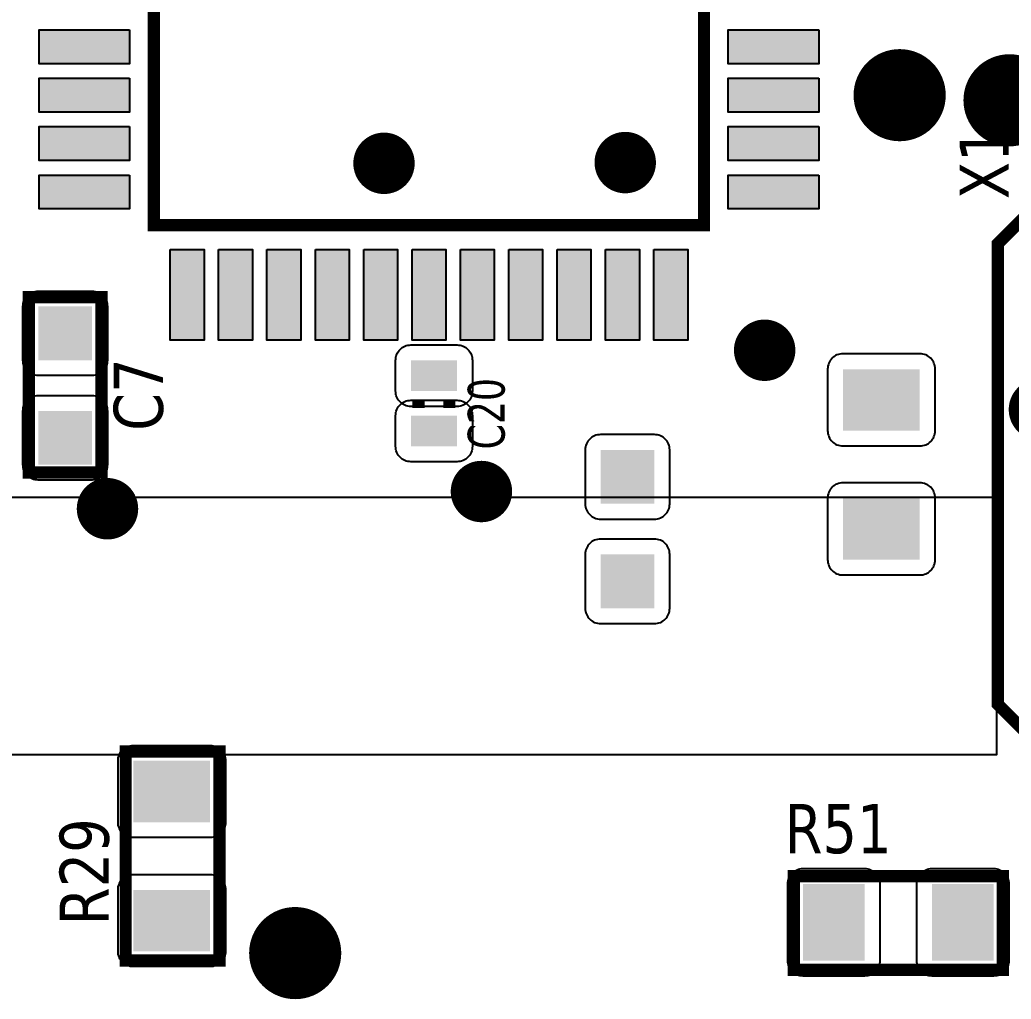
# Model space of a CAD drawing. Header units: millimetres. Extents: x 124 to 302, y 105 to 223.
# Drawn here: x 148.304 to 148.949, y 111.934 to 112.572 of the extents above; entities that cross this region are included whole.
import ezdxf

# ---------------------------------------------------------------- set-up
doc = ezdxf.new("R2010")
doc.units = ezdxf.units.MM
doc.styles.get("Standard").update_dxf_attribs({"font": 'tahoma.ttf'})

# ---------------------------------------------------------------- blocks, each defined once
blk = doc.blocks.new('RPAD')
blk.add_trace([(-0.5, -0.5), (-0.5, 0.5), (0.5, -0.5), (0.5, 0.5)])
blk = doc.blocks.new('EPAD')
at = {"const_width": 0.5}
blk.add_lwpolyline([(-0.25, 0, 1), (0.25, 0, 1)], format="xyb", close=True, dxfattribs=at)

msp = doc.modelspace()

# ---------------------------------------------------------------- linework, layer by layer
for points, const_width in [([(148.39111, 112.79662), (148.39111, 112.43835), (148.74938, 112.43835), (148.74938, 112.79662), (148.39111, 112.79662)], 0.00787), ([(148.39111, 112.79662), (148.39111, 112.43835), (148.74938, 112.43835), (148.74938, 112.79662), (148.39111, 112.79662)], 0.00787), ([(148.39111, 112.79662), (148.39111, 112.43835), (148.74938, 112.43835), (148.74938, 112.79662), (148.39111, 112.79662)], 0.00787), ([(149.14073, 112.42631), (149.14073, 112.12631), (149.09073, 112.07631), (148.99073, 112.07631), (148.94073, 112.12631), (148.94073, 112.42631), (148.99073, 112.47631), (149.09073, 112.47631), (149.14073, 112.42631)], 0.008), ([(149.14073, 112.42631), (149.14073, 112.12631), (149.09073, 112.07631), (148.99073, 112.07631), (148.94073, 112.12631), (148.94073, 112.42631), (148.99073, 112.47631), (149.09073, 112.47631), (149.14073, 112.42631)], 0.008), ([(149.14073, 112.42631), (149.14073, 112.12631), (149.09073, 112.07631), (148.99073, 112.07631), (148.94073, 112.12631), (148.94073, 112.42631), (148.99073, 112.47631), (149.09073, 112.47631), (149.14073, 112.42631)], 0.008), ([(148.30974, 112.27737), (148.35699, 112.27737), (148.35699, 112.39154), (148.30974, 112.39154), (148.30974, 112.27737)], 0.008), ([(148.30974, 112.27737), (148.35699, 112.27737), (148.35699, 112.39154), (148.30974, 112.39154), (148.30974, 112.27737)], 0.008), ([(148.30974, 112.27737), (148.35699, 112.27737), (148.35699, 112.39154), (148.30974, 112.39154), (148.30974, 112.27737)], 0.008), ([(148.56352, 112.32436), (148.56352, 112.31936)], 0.008), ([(148.56352, 112.32436), (148.56352, 112.31936)], 0.008), ([(148.56352, 112.32436), (148.56352, 112.31936)], 0.008), ([(148.58352, 112.32436), (148.58352, 112.31936)], 0.008), ([(148.58352, 112.32436), (148.58352, 112.31936)], 0.008), ([(148.58352, 112.32436), (148.58352, 112.31936)], 0.008), ([(148.37277, 111.95962), (148.43377, 111.95962), (148.43377, 112.09562), (148.37277, 112.09562), (148.37277, 111.95962)], 0.008), ([(148.37277, 111.95962), (148.43377, 111.95962), (148.43377, 112.09562), (148.37277, 112.09562), (148.37277, 111.95962)], 0.008), ([(148.37277, 111.95962), (148.43377, 111.95962), (148.43377, 112.09562), (148.37277, 112.09562), (148.37277, 111.95962)], 0.008), ([(148.80786, 111.9535), (148.94386, 111.9535), (148.94386, 112.0145), (148.80786, 112.0145), (148.80786, 111.9535)], 0.008), ([(148.80786, 111.9535), (148.94386, 111.9535), (148.94386, 112.0145), (148.80786, 112.0145), (148.80786, 111.9535)], 0.008), ([(148.80786, 111.9535), (148.94386, 111.9535), (148.94386, 112.0145), (148.80786, 112.0145), (148.80786, 111.9535)], 0.008)]:
    msp.add_lwpolyline(points, dxfattribs=dict(const_width=const_width))
for points in [[(148.37534, 112.56549), (148.37534, 112.54349), (148.31634, 112.54349), (148.31634, 112.56549), (148.37534, 112.56549)], [(148.82416, 112.56549), (148.82416, 112.54349), (148.76516, 112.54349), (148.76516, 112.56549), (148.82416, 112.56549)], [(148.37534, 112.534), (148.37534, 112.512), (148.31634, 112.512), (148.31634, 112.534), (148.37534, 112.534)], [(148.82416, 112.534), (148.82416, 112.512), (148.76516, 112.512), (148.76516, 112.534), (148.82416, 112.534)], [(148.37534, 112.5025), (148.37534, 112.4805), (148.31634, 112.4805), (148.31634, 112.5025), (148.37534, 112.5025)], [(148.82416, 112.5025), (148.82416, 112.4805), (148.76516, 112.4805), (148.76516, 112.5025), (148.82416, 112.5025)], [(148.37534, 112.471), (148.37534, 112.449), (148.31634, 112.449), (148.31634, 112.471), (148.37534, 112.471)], [(148.82416, 112.471), (148.82416, 112.449), (148.76516, 112.449), (148.76516, 112.471), (148.82416, 112.471)], [(148.40177, 112.42258), (148.42377, 112.42258), (148.42377, 112.36358), (148.40177, 112.36358), (148.40177, 112.42258)], [(148.43326, 112.42258), (148.45526, 112.42258), (148.45526, 112.36358), (148.43326, 112.36358), (148.43326, 112.42258)], [(148.46476, 112.42258), (148.48676, 112.42258), (148.48676, 112.36358), (148.46476, 112.36358), (148.46476, 112.42258)], [(148.49626, 112.42258), (148.51826, 112.42258), (148.51826, 112.36358), (148.49626, 112.36358), (148.49626, 112.42258)], [(148.52775, 112.42258), (148.54975, 112.42258), (148.54975, 112.36358), (148.52775, 112.36358), (148.52775, 112.42258)], [(148.55925, 112.42258), (148.58125, 112.42258), (148.58125, 112.36358), (148.55925, 112.36358), (148.55925, 112.42258)], [(148.59074, 112.42258), (148.61274, 112.42258), (148.61274, 112.36358), (148.59074, 112.36358), (148.59074, 112.42258)], [(148.62224, 112.42258), (148.64424, 112.42258), (148.64424, 112.36358), (148.62224, 112.36358), (148.62224, 112.42258)], [(148.65374, 112.42258), (148.67574, 112.42258), (148.67574, 112.36358), (148.65374, 112.36358), (148.65374, 112.42258)], [(148.68523, 112.42258), (148.70723, 112.42258), (148.70723, 112.36358), (148.68523, 112.36358), (148.68523, 112.42258)], [(148.71673, 112.42258), (148.73873, 112.42258), (148.73873, 112.36358), (148.71673, 112.36358), (148.71673, 112.42258)], [(148.36087, 112.38542), (148.36087, 112.35042), (148.36081, 112.34938), (148.36067, 112.34837), (148.36042, 112.34741), (148.36009, 112.34648), (148.35968, 112.34561), (148.35918, 112.34478), (148.35861, 112.34401), (148.35797, 112.34331), (148.35727, 112.34267), (148.3565, 112.3421), (148.35568, 112.3416), (148.3548, 112.34119), (148.35388, 112.34086), (148.35291, 112.34062), (148.3519, 112.34047), (148.35087, 112.34042), (148.31587, 112.34042), (148.31483, 112.34047), (148.31382, 112.34062), (148.31285, 112.34086), (148.31193, 112.34119), (148.31105, 112.3416), (148.31023, 112.3421), (148.30946, 112.34267), (148.30876, 112.34331), (148.30812, 112.34401), (148.30755, 112.34478), (148.30705, 112.34561), (148.30664, 112.34648), (148.30631, 112.34741), (148.30606, 112.34837), (148.30592, 112.34938), (148.30587, 112.35042), (148.30587, 112.38542), (148.30592, 112.38646), (148.30606, 112.38746), (148.30631, 112.38843), (148.30664, 112.38935), (148.30705, 112.39023), (148.30755, 112.39105), (148.30812, 112.39182), (148.30876, 112.39253), (148.30946, 112.39317), (148.31023, 112.39374), (148.31105, 112.39423), (148.31193, 112.39465), (148.31285, 112.39498), (148.31382, 112.39522), (148.31483, 112.39537), (148.31587, 112.39542), (148.35087, 112.39542), (148.3519, 112.39537), (148.35291, 112.39522), (148.35388, 112.39498), (148.3548, 112.39465), (148.35568, 112.39423), (148.3565, 112.39374), (148.35727, 112.39317), (148.35797, 112.39253), (148.35861, 112.39182), (148.35918, 112.39105), (148.35968, 112.39023), (148.36009, 112.38935), (148.36042, 112.38843), (148.36067, 112.38746), (148.36081, 112.38646), (148.36087, 112.38542)], [(148.59852, 112.35036), (148.59852, 112.33036), (148.59847, 112.32932), (148.59832, 112.32831), (148.59808, 112.32735), (148.59775, 112.32642), (148.59734, 112.32555), (148.59684, 112.32472), (148.59627, 112.32396), (148.59563, 112.32325), (148.59493, 112.32261), (148.59416, 112.32204), (148.59333, 112.32155), (148.59246, 112.32113), (148.59153, 112.3208), (148.59057, 112.32056), (148.58956, 112.32041), (148.58852, 112.32036), (148.55852, 112.32036), (148.55748, 112.32041), (148.55648, 112.32056), (148.55551, 112.3208), (148.55459, 112.32113), (148.55371, 112.32155), (148.55289, 112.32204), (148.55212, 112.32261), (148.55141, 112.32325), (148.55077, 112.32396), (148.5502, 112.32472), (148.54971, 112.32555), (148.54929, 112.32642), (148.54896, 112.32735), (148.54872, 112.32831), (148.54857, 112.32932), (148.54852, 112.33036), (148.54852, 112.35036), (148.54857, 112.3514), (148.54872, 112.3524), (148.54896, 112.35337), (148.54929, 112.35429), (148.54971, 112.35517), (148.5502, 112.35599), (148.55077, 112.35676), (148.55141, 112.35747), (148.55212, 112.35811), (148.55289, 112.35868), (148.55371, 112.35917), (148.55459, 112.35959), (148.55551, 112.35992), (148.55648, 112.36016), (148.55748, 112.36031), (148.55852, 112.36036), (148.58852, 112.36036), (148.58956, 112.36031), (148.59057, 112.36016), (148.59153, 112.35992), (148.59246, 112.35959), (148.59333, 112.35917), (148.59416, 112.35868), (148.59493, 112.35811), (148.59563, 112.35747), (148.59627, 112.35676), (148.59684, 112.35599), (148.59734, 112.35517), (148.59775, 112.35429), (148.59808, 112.35337), (148.59832, 112.3524), (148.59847, 112.3514), (148.59852, 112.35036)], [(148.89986, 112.30461), (148.89986, 112.34461), (148.89981, 112.34565), (148.89966, 112.34666), (148.89942, 112.34762), (148.89909, 112.34855), (148.89868, 112.34942), (148.89818, 112.35025), (148.89761, 112.35101), (148.89697, 112.35172), (148.89626, 112.35236), (148.8955, 112.35293), (148.89467, 112.35342), (148.8938, 112.35384), (148.89287, 112.35417), (148.89191, 112.35441), (148.8909, 112.35456), (148.88986, 112.35461), (148.83986, 112.35461), (148.83882, 112.35456), (148.83782, 112.35441), (148.83685, 112.35417), (148.83593, 112.35384), (148.83505, 112.35342), (148.83423, 112.35293), (148.83346, 112.35236), (148.83275, 112.35172), (148.83211, 112.35101), (148.83154, 112.35025), (148.83105, 112.34942), (148.83063, 112.34855), (148.8303, 112.34762), (148.83006, 112.34666), (148.82991, 112.34565), (148.82986, 112.34461), (148.82986, 112.30461), (148.82991, 112.30357), (148.83006, 112.30257), (148.8303, 112.3016), (148.83063, 112.30068), (148.83105, 112.2998), (148.83154, 112.29897), (148.83211, 112.29821), (148.83275, 112.2975), (148.83346, 112.29686), (148.83423, 112.29629), (148.83505, 112.2958), (148.83593, 112.29538), (148.83685, 112.29505), (148.83782, 112.29481), (148.83882, 112.29466), (148.83986, 112.29461), (148.88986, 112.29461), (148.8909, 112.29466), (148.89191, 112.29481), (148.89287, 112.29505), (148.8938, 112.29538), (148.89467, 112.2958), (148.8955, 112.29629), (148.89626, 112.29686), (148.89697, 112.2975), (148.89761, 112.29821), (148.89818, 112.29897), (148.89868, 112.2998), (148.89909, 112.30068), (148.89942, 112.3016), (148.89966, 112.30257), (148.89981, 112.30357), (148.89986, 112.30461)], [(148.36087, 112.31742), (148.36087, 112.28242), (148.36081, 112.28138), (148.36067, 112.28037), (148.36042, 112.27941), (148.36009, 112.27848), (148.35968, 112.27761), (148.35918, 112.27678), (148.35861, 112.27601), (148.35797, 112.27531), (148.35727, 112.27467), (148.3565, 112.2741), (148.35568, 112.2736), (148.3548, 112.27319), (148.35388, 112.27286), (148.35291, 112.27262), (148.3519, 112.27247), (148.35087, 112.27242), (148.31587, 112.27242), (148.31483, 112.27247), (148.31382, 112.27262), (148.31285, 112.27286), (148.31193, 112.27319), (148.31105, 112.2736), (148.31023, 112.2741), (148.30946, 112.27467), (148.30876, 112.27531), (148.30812, 112.27601), (148.30755, 112.27678), (148.30705, 112.27761), (148.30664, 112.27848), (148.30631, 112.27941), (148.30606, 112.28037), (148.30592, 112.28138), (148.30587, 112.28242), (148.30587, 112.31742), (148.30592, 112.31846), (148.30606, 112.31946), (148.30631, 112.32043), (148.30664, 112.32135), (148.30705, 112.32223), (148.30755, 112.32305), (148.30812, 112.32382), (148.30876, 112.32453), (148.30946, 112.32517), (148.31023, 112.32574), (148.31105, 112.32623), (148.31193, 112.32665), (148.31285, 112.32698), (148.31382, 112.32722), (148.31483, 112.32737), (148.31587, 112.32742), (148.35087, 112.32742), (148.3519, 112.32737), (148.35291, 112.32722), (148.35388, 112.32698), (148.3548, 112.32665), (148.35568, 112.32623), (148.3565, 112.32574), (148.35727, 112.32517), (148.35797, 112.32453), (148.35861, 112.32382), (148.35918, 112.32305), (148.35968, 112.32223), (148.36009, 112.32135), (148.36042, 112.32043), (148.36067, 112.31946), (148.36081, 112.31846), (148.36087, 112.31742)], [(148.59852, 112.31436), (148.59852, 112.29436), (148.59847, 112.29332), (148.59832, 112.29231), (148.59808, 112.29135), (148.59775, 112.29042), (148.59734, 112.28955), (148.59684, 112.28872), (148.59627, 112.28796), (148.59563, 112.28725), (148.59493, 112.28661), (148.59416, 112.28604), (148.59333, 112.28555), (148.59246, 112.28513), (148.59153, 112.2848), (148.59057, 112.28456), (148.58956, 112.28441), (148.58852, 112.28436), (148.55852, 112.28436), (148.55748, 112.28441), (148.55648, 112.28456), (148.55551, 112.2848), (148.55459, 112.28513), (148.55371, 112.28555), (148.55289, 112.28604), (148.55212, 112.28661), (148.55141, 112.28725), (148.55077, 112.28796), (148.5502, 112.28872), (148.54971, 112.28955), (148.54929, 112.29042), (148.54896, 112.29135), (148.54872, 112.29231), (148.54857, 112.29332), (148.54852, 112.29436), (148.54852, 112.31436), (148.54857, 112.3154), (148.54872, 112.3164), (148.54896, 112.31737), (148.54929, 112.31829), (148.54971, 112.31917), (148.5502, 112.31999), (148.55077, 112.32076), (148.55141, 112.32147), (148.55212, 112.32211), (148.55289, 112.32268), (148.55371, 112.32317), (148.55459, 112.32359), (148.55551, 112.32392), (148.55648, 112.32416), (148.55748, 112.32431), (148.55852, 112.32436), (148.58852, 112.32436), (148.58956, 112.32431), (148.59057, 112.32416), (148.59153, 112.32392), (148.59246, 112.32359), (148.59333, 112.32317), (148.59416, 112.32268), (148.59493, 112.32211), (148.59563, 112.32147), (148.59627, 112.32076), (148.59684, 112.31999), (148.59734, 112.31917), (148.59775, 112.31829), (148.59808, 112.31737), (148.59832, 112.3164), (148.59847, 112.3154), (148.59852, 112.31436)], [(148.67201, 112.292), (148.67201, 112.257), (148.67206, 112.25596), (148.67221, 112.25496), (148.67245, 112.25399), (148.67278, 112.25306), (148.67319, 112.25219), (148.67369, 112.25136), (148.67426, 112.2506), (148.6749, 112.24989), (148.6756, 112.24925), (148.67637, 112.24868), (148.6772, 112.24819), (148.67807, 112.24777), (148.679, 112.24744), (148.67996, 112.2472), (148.68097, 112.24705), (148.68201, 112.247), (148.71701, 112.247), (148.71805, 112.24705), (148.71905, 112.2472), (148.72002, 112.24744), (148.72094, 112.24777), (148.72182, 112.24819), (148.72264, 112.24868), (148.72341, 112.24925), (148.72412, 112.24989), (148.72476, 112.2506), (148.72533, 112.25136), (148.72582, 112.25219), (148.72624, 112.25306), (148.72657, 112.25399), (148.72681, 112.25496), (148.72696, 112.25596), (148.72701, 112.257), (148.72701, 112.292), (148.72696, 112.29304), (148.72681, 112.29404), (148.72657, 112.29501), (148.72624, 112.29594), (148.72582, 112.29681), (148.72533, 112.29764), (148.72476, 112.2984), (148.72412, 112.29911), (148.72341, 112.29975), (148.72264, 112.30032), (148.72182, 112.30081), (148.72094, 112.30123), (148.72002, 112.30156), (148.71905, 112.3018), (148.71805, 112.30195), (148.71701, 112.302), (148.68201, 112.302), (148.68097, 112.30195), (148.67996, 112.3018), (148.679, 112.30156), (148.67807, 112.30123), (148.6772, 112.30081), (148.67637, 112.30032), (148.6756, 112.29975), (148.6749, 112.29911), (148.67426, 112.2984), (148.67369, 112.29764), (148.67319, 112.29681), (148.67278, 112.29594), (148.67245, 112.29501), (148.67221, 112.29404), (148.67206, 112.29304), (148.67201, 112.292)], [(148.89986, 112.22061), (148.89986, 112.26061), (148.89981, 112.26165), (148.89966, 112.26266), (148.89942, 112.26362), (148.89909, 112.26455), (148.89868, 112.26542), (148.89818, 112.26625), (148.89761, 112.26701), (148.89697, 112.26772), (148.89626, 112.26836), (148.8955, 112.26893), (148.89467, 112.26942), (148.8938, 112.26984), (148.89287, 112.27017), (148.89191, 112.27041), (148.8909, 112.27056), (148.88986, 112.27061), (148.83986, 112.27061), (148.83882, 112.27056), (148.83782, 112.27041), (148.83685, 112.27017), (148.83593, 112.26984), (148.83505, 112.26942), (148.83423, 112.26893), (148.83346, 112.26836), (148.83275, 112.26772), (148.83211, 112.26701), (148.83154, 112.26625), (148.83105, 112.26542), (148.83063, 112.26455), (148.8303, 112.26362), (148.83006, 112.26266), (148.82991, 112.26165), (148.82986, 112.26061), (148.82986, 112.22061), (148.82991, 112.21957), (148.83006, 112.21857), (148.8303, 112.2176), (148.83063, 112.21668), (148.83105, 112.2158), (148.83154, 112.21497), (148.83211, 112.21421), (148.83275, 112.2135), (148.83346, 112.21286), (148.83423, 112.21229), (148.83505, 112.2118), (148.83593, 112.21138), (148.83685, 112.21105), (148.83782, 112.21081), (148.83882, 112.21066), (148.83986, 112.21061), (148.88986, 112.21061), (148.8909, 112.21066), (148.89191, 112.21081), (148.89287, 112.21105), (148.8938, 112.21138), (148.89467, 112.2118), (148.8955, 112.21229), (148.89626, 112.21286), (148.89697, 112.2135), (148.89761, 112.21421), (148.89818, 112.21497), (148.89868, 112.2158), (148.89909, 112.21668), (148.89942, 112.2176), (148.89966, 112.21857), (148.89981, 112.21957), (148.89986, 112.22061)], [(148.67201, 112.224), (148.67201, 112.189), (148.67206, 112.18796), (148.67221, 112.18696), (148.67245, 112.18599), (148.67278, 112.18506), (148.67319, 112.18419), (148.67369, 112.18336), (148.67426, 112.1826), (148.6749, 112.18189), (148.6756, 112.18125), (148.67637, 112.18068), (148.6772, 112.18019), (148.67807, 112.17977), (148.679, 112.17944), (148.67996, 112.1792), (148.68097, 112.17905), (148.68201, 112.179), (148.71701, 112.179), (148.71805, 112.17905), (148.71905, 112.1792), (148.72002, 112.17944), (148.72094, 112.17977), (148.72182, 112.18019), (148.72264, 112.18068), (148.72341, 112.18125), (148.72412, 112.18189), (148.72476, 112.1826), (148.72533, 112.18336), (148.72582, 112.18419), (148.72624, 112.18506), (148.72657, 112.18599), (148.72681, 112.18696), (148.72696, 112.18796), (148.72701, 112.189), (148.72701, 112.224), (148.72696, 112.22504), (148.72681, 112.22604), (148.72657, 112.22701), (148.72624, 112.22794), (148.72582, 112.22881), (148.72533, 112.22964), (148.72476, 112.2304), (148.72412, 112.23111), (148.72341, 112.23175), (148.72264, 112.23232), (148.72182, 112.23281), (148.72094, 112.23323), (148.72002, 112.23356), (148.71905, 112.2338), (148.71805, 112.23395), (148.71701, 112.234), (148.68201, 112.234), (148.68097, 112.23395), (148.67996, 112.2338), (148.679, 112.23356), (148.67807, 112.23323), (148.6772, 112.23281), (148.67637, 112.23232), (148.6756, 112.23175), (148.6749, 112.23111), (148.67426, 112.2304), (148.67369, 112.22964), (148.67319, 112.22881), (148.67278, 112.22794), (148.67245, 112.22701), (148.67221, 112.22604), (148.67206, 112.22504), (148.67201, 112.224)], [(148.36777, 112.04962), (148.36777, 112.08962), (148.36783, 112.09066), (148.36797, 112.09166), (148.36822, 112.09263), (148.36855, 112.09355), (148.36896, 112.09443), (148.36946, 112.09525), (148.37003, 112.09602), (148.37067, 112.09673), (148.37137, 112.09737), (148.37214, 112.09794), (148.37296, 112.09843), (148.37384, 112.09885), (148.37476, 112.09918), (148.37573, 112.09942), (148.37674, 112.09957), (148.37777, 112.09962), (148.42777, 112.09962), (148.42881, 112.09957), (148.42982, 112.09942), (148.43079, 112.09918), (148.43171, 112.09885), (148.43259, 112.09843), (148.43341, 112.09794), (148.43418, 112.09737), (148.43488, 112.09673), (148.43552, 112.09602), (148.43609, 112.09525), (148.43659, 112.09443), (148.437, 112.09355), (148.43733, 112.09263), (148.43758, 112.09166), (148.43772, 112.09066), (148.43777, 112.08962), (148.43777, 112.04962), (148.43772, 112.04858), (148.43758, 112.04757), (148.43733, 112.04661), (148.437, 112.04568), (148.43659, 112.04481), (148.43609, 112.04398), (148.43552, 112.04321), (148.43488, 112.04251), (148.43418, 112.04187), (148.43341, 112.0413), (148.43259, 112.04081), (148.43171, 112.04039), (148.43079, 112.04006), (148.42982, 112.03982), (148.42881, 112.03967), (148.42777, 112.03962), (148.37777, 112.03962), (148.37674, 112.03967), (148.37573, 112.03982), (148.37476, 112.04006), (148.37384, 112.04039), (148.37296, 112.04081), (148.37214, 112.0413), (148.37137, 112.04187), (148.37067, 112.04251), (148.37003, 112.04321), (148.36946, 112.04398), (148.36896, 112.04481), (148.36855, 112.04568), (148.36822, 112.04661), (148.36797, 112.04757), (148.36783, 112.04858), (148.36777, 112.04962)], [(148.81386, 112.0195), (148.85386, 112.0195), (148.8549, 112.01945), (148.85591, 112.0193), (148.85688, 112.01906), (148.8578, 112.01873), (148.85868, 112.01831), (148.8595, 112.01782), (148.86027, 112.01725), (148.86097, 112.01661), (148.86161, 112.0159), (148.86218, 112.01514), (148.86268, 112.01431), (148.86309, 112.01344), (148.86342, 112.01251), (148.86367, 112.01154), (148.86381, 112.01054), (148.86386, 112.0095), (148.86386, 111.9595), (148.86381, 111.95846), (148.86367, 111.95746), (148.86342, 111.95649), (148.86309, 111.95556), (148.86268, 111.95469), (148.86218, 111.95386), (148.86161, 111.9531), (148.86097, 111.95239), (148.86027, 111.95175), (148.8595, 111.95118), (148.85868, 111.95069), (148.8578, 111.95027), (148.85688, 111.94994), (148.85591, 111.9497), (148.8549, 111.94955), (148.85386, 111.9495), (148.81386, 111.9495), (148.81283, 111.94955), (148.81182, 111.9497), (148.81085, 111.94994), (148.80993, 111.95027), (148.80905, 111.95069), (148.80823, 111.95118), (148.80746, 111.95175), (148.80676, 111.95239), (148.80612, 111.9531), (148.80555, 111.95386), (148.80505, 111.95469), (148.80464, 111.95556), (148.80431, 111.95649), (148.80406, 111.95746), (148.80392, 111.95846), (148.80386, 111.9595), (148.80386, 112.0095), (148.80392, 112.01054), (148.80406, 112.01154), (148.80431, 112.01251), (148.80464, 112.01344), (148.80505, 112.01431), (148.80555, 112.01514), (148.80612, 112.0159), (148.80676, 112.01661), (148.80746, 112.01725), (148.80823, 112.01782), (148.80905, 112.01831), (148.80993, 112.01873), (148.81085, 112.01906), (148.81182, 112.0193), (148.81283, 112.01945), (148.81386, 112.0195)], [(148.89786, 112.0195), (148.93786, 112.0195), (148.9389, 112.01945), (148.93991, 112.0193), (148.94088, 112.01906), (148.9418, 112.01873), (148.94268, 112.01831), (148.9435, 112.01782), (148.94427, 112.01725), (148.94497, 112.01661), (148.94561, 112.0159), (148.94618, 112.01514), (148.94668, 112.01431), (148.94709, 112.01344), (148.94742, 112.01251), (148.94767, 112.01154), (148.94781, 112.01054), (148.94786, 112.0095), (148.94786, 111.9595), (148.94781, 111.95846), (148.94767, 111.95746), (148.94742, 111.95649), (148.94709, 111.95556), (148.94668, 111.95469), (148.94618, 111.95386), (148.94561, 111.9531), (148.94497, 111.95239), (148.94427, 111.95175), (148.9435, 111.95118), (148.94268, 111.95069), (148.9418, 111.95027), (148.94088, 111.94994), (148.93991, 111.9497), (148.9389, 111.94955), (148.93786, 111.9495), (148.89786, 111.9495), (148.89683, 111.94955), (148.89582, 111.9497), (148.89485, 111.94994), (148.89393, 111.95027), (148.89305, 111.95069), (148.89223, 111.95118), (148.89146, 111.95175), (148.89076, 111.95239), (148.89012, 111.9531), (148.88955, 111.95386), (148.88905, 111.95469), (148.88864, 111.95556), (148.88831, 111.95649), (148.88806, 111.95746), (148.88792, 111.95846), (148.88786, 111.9595), (148.88786, 112.0095), (148.88792, 112.01054), (148.88806, 112.01154), (148.88831, 112.01251), (148.88864, 112.01344), (148.88905, 112.01431), (148.88955, 112.01514), (148.89012, 112.0159), (148.89076, 112.01661), (148.89146, 112.01725), (148.89223, 112.01782), (148.89305, 112.01831), (148.89393, 112.01873), (148.89485, 112.01906), (148.89582, 112.0193), (148.89683, 112.01945), (148.89786, 112.0195)], [(148.36777, 111.96562), (148.36777, 112.00562), (148.36783, 112.00666), (148.36797, 112.00766), (148.36822, 112.00863), (148.36855, 112.00955), (148.36896, 112.01043), (148.36946, 112.01125), (148.37003, 112.01202), (148.37067, 112.01273), (148.37137, 112.01337), (148.37214, 112.01394), (148.37296, 112.01443), (148.37384, 112.01485), (148.37476, 112.01518), (148.37573, 112.01542), (148.37674, 112.01557), (148.37777, 112.01562), (148.42777, 112.01562), (148.42881, 112.01557), (148.42982, 112.01542), (148.43079, 112.01518), (148.43171, 112.01485), (148.43259, 112.01443), (148.43341, 112.01394), (148.43418, 112.01337), (148.43488, 112.01273), (148.43552, 112.01202), (148.43609, 112.01125), (148.43659, 112.01043), (148.437, 112.00955), (148.43733, 112.00863), (148.43758, 112.00766), (148.43772, 112.00666), (148.43777, 112.00562), (148.43777, 111.96562), (148.43772, 111.96458), (148.43758, 111.96357), (148.43733, 111.96261), (148.437, 111.96168), (148.43659, 111.96081), (148.43609, 111.95998), (148.43552, 111.95921), (148.43488, 111.95851), (148.43418, 111.95787), (148.43341, 111.9573), (148.43259, 111.95681), (148.43171, 111.95639), (148.43079, 111.95606), (148.42982, 111.95582), (148.42881, 111.95567), (148.42777, 111.95562), (148.37777, 111.95562), (148.37674, 111.95567), (148.37573, 111.95582), (148.37476, 111.95606), (148.37384, 111.95639), (148.37296, 111.95681), (148.37214, 111.9573), (148.37137, 111.95787), (148.37067, 111.95851), (148.37003, 111.95921), (148.36946, 111.95998), (148.36896, 111.96081), (148.36855, 111.96168), (148.36822, 111.96261), (148.36797, 111.96357), (148.36783, 111.96458), (148.36777, 111.96562)]]:
    msp.add_lwpolyline(points, close=True)
msp.add_lwpolyline([(148.29436, 112.09365), (148.94008, 112.09365), (148.94008, 112.26105), (148.29436, 112.26105), (148.29436, 112.09365)])

# ---------------------------------------------------------------- block references
for p, xscale, yscale, rotation in [((148.34584, 112.55449), 0.022, 0.059, 270), ((148.79466, 112.55449), 0.022, 0.059, 270), ((148.34584, 112.523), 0.022, 0.059, 270), ((148.79466, 112.523), 0.022, 0.059, 270), ((148.34584, 112.4915), 0.022, 0.059, 270), ((148.79466, 112.4915), 0.022, 0.059, 270), ((148.34584, 112.46), 0.022, 0.059, 270), ((148.79466, 112.46), 0.022, 0.059, 270), ((148.33337, 112.36792), 0.035, 0.035, 270), ((148.57352, 112.34036), 0.02, 0.03, 270), ((148.86486, 112.32461), 0.04, 0.05, 270), ((148.33337, 112.29992), 0.035, 0.035, 270), ((148.57352, 112.30436), 0.02, 0.03, 270), ((148.69951, 112.2745), 0.035, 0.035, 90), ((148.86486, 112.24061), 0.04, 0.05, 270), ((148.69951, 112.2065), 0.035, 0.035, 90), ((148.40277, 112.06962), 0.04, 0.05, 90), ((148.40277, 111.98562), 0.04, 0.05, 90)]:
    msp.add_blockref('RPAD', p, dxfattribs=dict(xscale=xscale, yscale=yscale, rotation=rotation))
for name, p, xscale, yscale in [('EPAD', (148.87674, 112.523), 0.06, 0.06), ('EPAD', (148.94828, 112.51967), 0.06, 0.06), ('EPAD', (148.54097, 112.47863), 0.04, 0.04), ('EPAD', (148.69805, 112.47911), 0.04, 0.04), ('RPAD', (148.41277, 112.39308), 0.022, 0.059), ('RPAD', (148.44426, 112.39308), 0.022, 0.059), ('RPAD', (148.47576, 112.39308), 0.022, 0.059), ('RPAD', (148.50726, 112.39308), 0.022, 0.059), ('RPAD', (148.53875, 112.39308), 0.022, 0.059), ('RPAD', (148.57025, 112.39308), 0.022, 0.059), ('RPAD', (148.60174, 112.39308), 0.022, 0.059), ('RPAD', (148.63324, 112.39308), 0.022, 0.059), ('RPAD', (148.66474, 112.39308), 0.022, 0.059), ('RPAD', (148.69623, 112.39308), 0.022, 0.059), ('RPAD', (148.72773, 112.39308), 0.022, 0.059), ('EPAD', (148.78883, 112.35693), 0.04, 0.04), ('EPAD', (148.96776, 112.31833), 0.04, 0.04), ('EPAD', (148.60442, 112.26495), 0.04, 0.04), ('EPAD', (148.36092, 112.25374), 0.04, 0.04), ('RPAD', (148.83386, 111.9845), 0.04, 0.05), ('RPAD', (148.91786, 111.9845), 0.04, 0.05), ('EPAD', (148.48314, 111.96444), 0.06, 0.06)]:
    msp.add_blockref(name, p, dxfattribs=dict(xscale=xscale, yscale=yscale))

# ---------------------------------------------------------------- texts
for s, height, width, p in [('X1', 0.032, 0.9375, (148.94773, 112.45531)), ('X1', 0.032, 0.9375, (148.94773, 112.45531)), ('X1', 0.032, 0.9375, (148.94773, 112.45531)), ('C7', 0.032, 0.9375, (148.39699, 112.30445)), ('C7', 0.032, 0.9375, (148.39699, 112.30445)), ('C7', 0.032, 0.9375, (148.39699, 112.30445)), ('C20', 0.024, 0.833333, (148.61952, 112.29236)), ('C20', 0.024, 0.833333, (148.61952, 112.29236)), ('C20', 0.024, 0.833333, (148.61952, 112.29236)), ('R29', 0.032, 0.9375, (148.36177, 111.98262)), ('R29', 0.032, 0.9375, (148.36177, 111.98262)), ('R29', 0.032, 0.9375, (148.36177, 111.98262))]:
    msp.add_text(s, height=height, rotation=90, dxfattribs=dict(width=width)).set_placement(p)
at = {"width": 0.9375}
msp.add_text('R51', height=0.032, dxfattribs=at).set_placement((148.80186, 112.0295))
msp.add_text('R51', height=0.032, dxfattribs=at).set_placement((148.80186, 112.0295))
msp.add_text('R51', height=0.032, dxfattribs=at).set_placement((148.80186, 112.0295))

doc.saveas('drawing.dxf')
